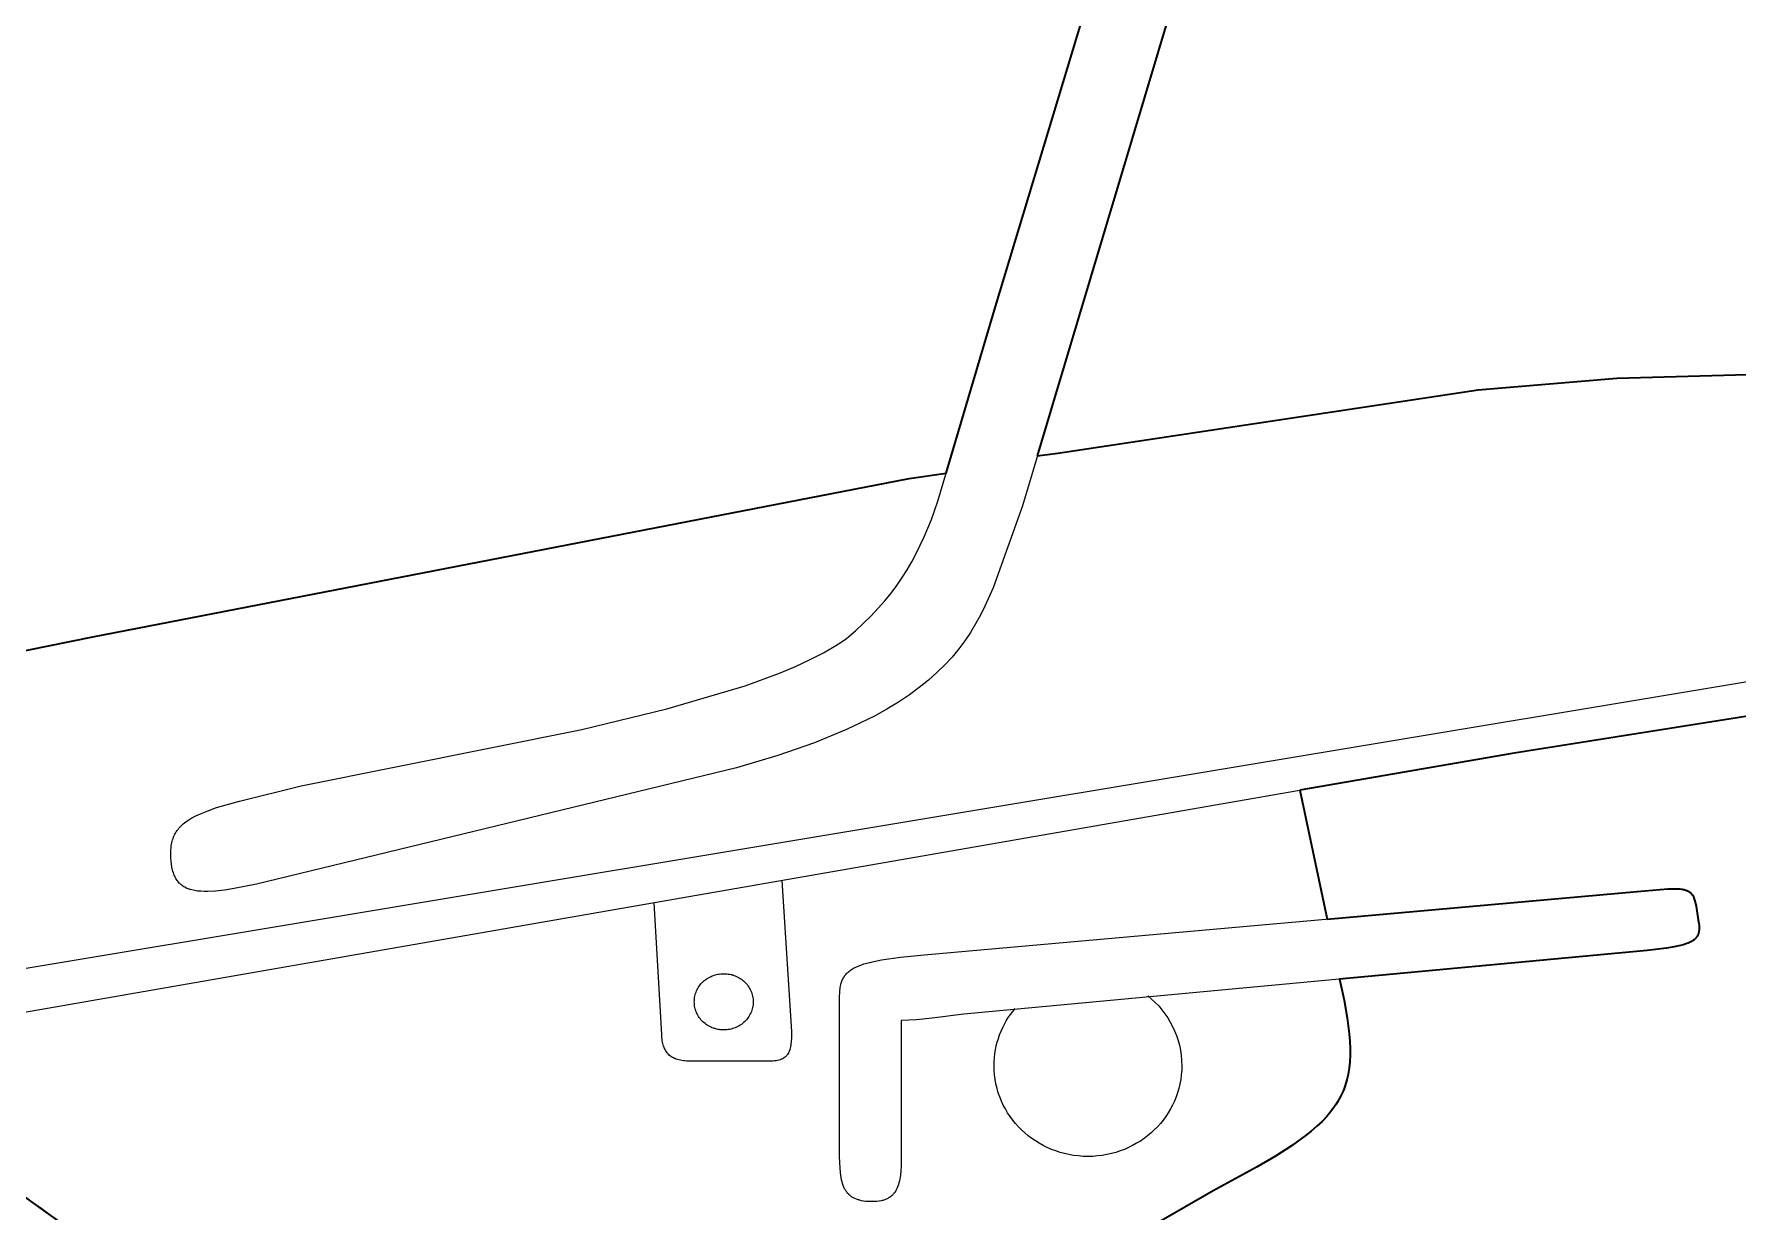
# Model space of a CAD drawing. Header units: millimetres. Extents: x 0 to 1842, y -1115 to 1018.
# Drawn here: x 1451.4 to 1664, y 362 to 509 of the extents above; entities that cross this region are included whole.
import ezdxf

# ---------------------------------------------------------------- set-up
doc = ezdxf.new("R2010")
doc.units = ezdxf.units.MM
doc.layers.add('Blocks', color=7, linetype='Continuous')
doc.layers.add('Blocks$Inner', color=7, linetype='Continuous', lineweight=25, true_color=0x007f00)
doc.layers.add('Blocks$Outline', color=7, linetype='Continuous', lineweight=35, true_color=0xff3f3f)

# ---------------------------------------------------------------- blocks, each defined once
blk = doc.blocks.new('Oxford High Office Chair Side')
at = {"layer": 'Blocks$Inner'}
for p, q in [((514.89, 456.35), (517.44, 456.72)), ((551.03, 398.56), (547.65, 414.63)), ((483.04, 403.37), (484.23, 384.54)), ((468.06, 384.16), (467.09, 400.59))]:
    blk.add_line(p, q, dxfattribs=at)
for points in [[(517.44, 456.72), (569.89, 464.61), (587.19, 466.07), (606.43, 466.59)], [(604.01, 423.95), (574.35, 419.28), (386.67, 386.58), (372.11, 384.5), (356.38, 383.08), (340.04, 382.47), (323.63, 382.82), (315.56, 383.39), (307.68, 384.26), (300.06, 385.44), (292.75, 386.95), (285.84, 388.8), (282.55, 389.86), (279.38, 391.01), (276.35, 392.27), (273.45, 393.61), (270.7, 395.06), (268.11, 396.61), (265.63, 398.27), (263.22, 400.04), (260.87, 401.92), (258.58, 403.9)], [(603.71, 428.2), (378.49, 390.67), (359.65, 389.04), (341.24, 388.44), (332.31, 388.57), (323.61, 389.02), (315.19, 389.81), (307.09, 390.95), (299.35, 392.46), (292.01, 394.37), (288.51, 395.48), (285.12, 396.69), (281.86, 398.01), (278.72, 399.45), (275.72, 400.99), (272.85, 402.65), (270.12, 404.43), (267.55, 406.33), (265.12, 408.36), (262.86, 410.51), (260.75, 412.78)], [(563.57, 619.19), (513.03, 450.12), (509.39, 439.89), (508.36, 437.6), (507.8, 436.49), (507.19, 435.4), (506.54, 434.33), (505.84, 433.29), (505.08, 432.27), (504.25, 431.26), (503.35, 430.28), (502.37, 429.32), (501.32, 428.37), (500.17, 427.44), (498.93, 426.53), (497.59, 425.63), (496.14, 424.75), (494.58, 423.89), (491.1, 422.2), (487.1, 420.56), (482.53, 418.97), (477.35, 417.42), (417.51, 402.93), (414.71, 402.36), (413.5, 402.17), (412.4, 402.05), (411.42, 402), (410.98, 402), (410.55, 402.02), (410.16, 402.05), (409.79, 402.11), (409.44, 402.19), (409.28, 402.23), (409.2, 402.25), (409.12, 402.28), (408.97, 402.33), (408.83, 402.39), (408.69, 402.46), (408.55, 402.53), (408.43, 402.6), (408.3, 402.68), (408.19, 402.77), (408.07, 402.86), (408.02, 402.9), (407.97, 402.95), (407.94, 402.98), (407.92, 403), (407.87, 403.05), (407.77, 403.16), (407.68, 403.27), (407.59, 403.39), (407.51, 403.51), (407.44, 403.63), (407.36, 403.77), (407.3, 403.9), (407.24, 404.05), (407.18, 404.2), (407.13, 404.35), (407.08, 404.51), (407.03, 404.68), (406.96, 405.02), (406.9, 405.39), (406.85, 405.79), (406.82, 406.2), (406.81, 406.65), (406.82, 407.09), (406.85, 407.5), (406.87, 407.71), (406.9, 407.9), (406.94, 408.09), (406.99, 408.28), (407.04, 408.46), (407.1, 408.63), (407.16, 408.81), (407.2, 408.89), (407.23, 408.97), (407.31, 409.14), (407.4, 409.29), (407.5, 409.45), (407.6, 409.6), (407.71, 409.75), (407.83, 409.89), (407.95, 410.03), (408.08, 410.17), (408.22, 410.3), (408.37, 410.43), (408.53, 410.56), (408.7, 410.69), (408.87, 410.81), (409.05, 410.93), (409.44, 411.17), (409.86, 411.4), (410.32, 411.62), (411.35, 412.04), (412.53, 412.46), (415.36, 413.28), (423.09, 415.19), (458.07, 422.21), (468.68, 424.78), (478.44, 427.68), (482.75, 429.26), (484.72, 430.08), (486.55, 430.93), (488.22, 431.79), (489.74, 432.68), (490.43, 433.13), (491.07, 433.59), (491.67, 434.05), (492.22, 434.52), (494.17, 436.39), (495.05, 437.34), (495.88, 438.28), (496.65, 439.23), (497.36, 440.2), (498.03, 441.17), (498.66, 442.15), (499.24, 443.15), (499.78, 444.16), (500.78, 446.25), (501.67, 448.43), (502.48, 450.72), (509.68, 475.02), (555.77, 627.74)], [(369.6, 428.2), (397.07, 433.77), (498.89, 453.55), (503.56, 454.21)], [(528.68, 388.99), (529.15, 388.58), (529.6, 388.16), (530.03, 387.71), (530.43, 387.24), (530.81, 386.75), (531.15, 386.24), (531.47, 385.71), (531.76, 385.16), (532.02, 384.6), (532.25, 384.02), (532.45, 383.42), (532.61, 382.81), (532.74, 382.19), (532.84, 381.56), (532.89, 380.92), (532.91, 380.26), (532.9, 379.68), (532.85, 379.1), (532.78, 378.54), (532.67, 377.98), (532.54, 377.43), (532.38, 376.89), (532.2, 376.37), (531.99, 375.85), (531.76, 375.35), (531.5, 374.86), (531.22, 374.39), (530.91, 373.93), (530.58, 373.48), (530.24, 373.05), (529.87, 372.64), (529.48, 372.25), (529.08, 371.87), (528.65, 371.52), (528.21, 371.18), (527.75, 370.86), (527.27, 370.57), (526.78, 370.3), (526.28, 370.05), (525.76, 369.82), (525.23, 369.62), (524.69, 369.44), (524.13, 369.29), (523.56, 369.16), (522.99, 369.06), (522.4, 368.99), (521.81, 368.94), (521.2, 368.93), (520.6, 368.94), (520.01, 368.99), (519.42, 369.06), (518.84, 369.16), (518.28, 369.29), (517.72, 369.44), (517.18, 369.62), (516.65, 369.82), (516.13, 370.05), (515.62, 370.3), (515.13, 370.57), (514.66, 370.87), (514.2, 371.18), (513.76, 371.52), (513.33, 371.87), (512.93, 372.25), (512.54, 372.64), (512.17, 373.05), (511.82, 373.48), (511.5, 373.93), (511.19, 374.39), (510.91, 374.86), (510.65, 375.35), (510.42, 375.85), (510.21, 376.37), (510.02, 376.89), (509.87, 377.43), (509.73, 377.98), (509.63, 378.54), (509.56, 379.1), (509.51, 379.68), (509.5, 380.26), (509.51, 380.77), (509.54, 381.27), (509.6, 381.76), (509.68, 382.25), (509.77, 382.73), (509.89, 383.2), (510.03, 383.67), (510.19, 384.12), (510.37, 384.57), (510.57, 385.01), (510.79, 385.44), (511.02, 385.85), (511.27, 386.26), (511.54, 386.66), (511.82, 387.04), (512.12, 387.41)], [(484.23, 384.54), (484.21, 383.68), (484.19, 383.3), (484.16, 382.94), (484.13, 382.77), (484.1, 382.6), (484.07, 382.45), (484.03, 382.3), (483.98, 382.16), (483.93, 382.02), (483.9, 381.96), (483.87, 381.89), (483.84, 381.83), (483.82, 381.8), (483.81, 381.77), (483.73, 381.66), (483.69, 381.6), (483.65, 381.55), (483.61, 381.5), (483.56, 381.45), (483.51, 381.4), (483.49, 381.38), (483.49, 381.38), (483.49, 381.38), (483.48, 381.38), (483.48, 381.38), (483.48, 381.37), (483.48, 381.37), (483.48, 381.37), (483.48, 381.37), (483.47, 381.37), (483.47, 381.37), (483.47, 381.37), (483.47, 381.36), (483.47, 381.36), (483.47, 381.36), (483.46, 381.36), (483.46, 381.36), (483.41, 381.32), (483.36, 381.27), (483.24, 381.2), (483.17, 381.16), (483.11, 381.12), (483.04, 381.09), (482.97, 381.06), (482.9, 381.03), (482.82, 381), (482.66, 380.96), (482.49, 380.91), (482.3, 380.88), (482.11, 380.85), (481.9, 380.84), (481.44, 380.82), (471.59, 380.82), (471.37, 380.82), (471.26, 380.83), (471.23, 380.83), (471.23, 380.83), (471.22, 380.83), (471.22, 380.83), (471.22, 380.83), (471.21, 380.83), (471.21, 380.83), (471.21, 380.83), (471.2, 380.83), (471.15, 380.83), (470.94, 380.85), (470.74, 380.87), (470.55, 380.9), (470.37, 380.94), (470.19, 380.98), (470.02, 381.03), (469.86, 381.08), (469.82, 381.1), (469.78, 381.11), (469.7, 381.15), (469.66, 381.16), (469.66, 381.16), (469.66, 381.17), (469.65, 381.17), (469.65, 381.17), (469.65, 381.17), (469.65, 381.17), (469.65, 381.17), (469.64, 381.17), (469.64, 381.17), (469.64, 381.17), (469.64, 381.18), (469.63, 381.18), (469.63, 381.18), (469.63, 381.18), (469.63, 381.18), (469.63, 381.18), (469.62, 381.18), (469.62, 381.18), (469.62, 381.18), (469.62, 381.18), (469.61, 381.19), (469.61, 381.19), (469.61, 381.19), (469.61, 381.19), (469.6, 381.19), (469.6, 381.19), (469.6, 381.19), (469.6, 381.19), (469.59, 381.19), (469.59, 381.2), (469.59, 381.2), (469.59, 381.2), (469.59, 381.2), (469.58, 381.2), (469.58, 381.2), (469.58, 381.2), (469.58, 381.2), (469.57, 381.2), (469.57, 381.2), (469.57, 381.21), (469.57, 381.21), (469.57, 381.21), (469.56, 381.21), (469.56, 381.21), (469.56, 381.21), (469.56, 381.21), (469.55, 381.21), (469.55, 381.22), (469.41, 381.29), (469.28, 381.37), (469.15, 381.46), (469.03, 381.55), (468.92, 381.66), (468.86, 381.71), (468.86, 381.71), (468.86, 381.71), (468.86, 381.71), (468.86, 381.72), (468.85, 381.72), (468.85, 381.72), (468.85, 381.73), (468.84, 381.73), (468.84, 381.73), (468.84, 381.73), (468.84, 381.73), (468.84, 381.74), (468.83, 381.75), (468.81, 381.76), (468.76, 381.82), (468.71, 381.88), (468.62, 382), (468.54, 382.13), (468.46, 382.26), (468.39, 382.4), (468.33, 382.55), (468.27, 382.7), (468.22, 382.86), (468.18, 383.03), (468.14, 383.2), (468.11, 383.38), (468.09, 383.57), (468.07, 383.76), (468.06, 384.16)]]:
    blk.add_lwpolyline(points, dxfattribs=at)
for points in [[(490.23, 388.99), (490.24, 389.3), (490.26, 389.61), (490.29, 389.9), (490.31, 390.03), (490.33, 390.17), (490.39, 390.43), (490.42, 390.56), (490.46, 390.68), (490.5, 390.8), (490.55, 390.92), (490.6, 391.03), (490.66, 391.14), (490.72, 391.25), (490.75, 391.3), (490.75, 391.31), (490.76, 391.31), (490.76, 391.31), (490.76, 391.31), (490.77, 391.33), (490.78, 391.34), (490.78, 391.34), (490.78, 391.35), (490.78, 391.35), (490.78, 391.35), (490.82, 391.41), (490.85, 391.46), (490.93, 391.56), (491.01, 391.65), (491.09, 391.75), (491.18, 391.84), (491.28, 391.93), (491.38, 392.01), (491.49, 392.1), (491.6, 392.18), (491.71, 392.26), (491.84, 392.34), (491.97, 392.41), (492.25, 392.56), (492.55, 392.69), (492.88, 392.82), (493.24, 392.95), (493.62, 393.06), (494.48, 393.28), (495.46, 393.47), (497.82, 393.81), (500.76, 394.11), (589.71, 401.99), (593.52, 402.31), (594.19, 402.33), (594.76, 402.33), (595.02, 402.31), (595.25, 402.29), (595.3, 402.28), (595.31, 402.28), (595.31, 402.28), (595.31, 402.28), (595.32, 402.28), (595.32, 402.28), (595.32, 402.28), (595.33, 402.28), (595.33, 402.28), (595.33, 402.28), (595.34, 402.28), (595.34, 402.28), (595.35, 402.27), (595.35, 402.27), (595.35, 402.27), (595.36, 402.27), (595.36, 402.27), (595.41, 402.26), (595.46, 402.25), (595.51, 402.24), (595.56, 402.23), (595.66, 402.21), (595.75, 402.18), (595.75, 402.18), (595.75, 402.18), (595.76, 402.18), (595.76, 402.18), (595.76, 402.18), (595.76, 402.18), (595.77, 402.18), (595.77, 402.18), (595.77, 402.17), (595.78, 402.17), (595.78, 402.17), (595.78, 402.17), (595.79, 402.17), (595.79, 402.17), (595.79, 402.17), (595.83, 402.15), (595.92, 402.12), (596, 402.08), (596.07, 402.05), (596.11, 402.03), (596.14, 402), (596.21, 401.96), (596.27, 401.91), (596.33, 401.86), (596.36, 401.83), (596.36, 401.83), (596.37, 401.83), (596.37, 401.83), (596.37, 401.83), (596.37, 401.82), (596.37, 401.82), (596.38, 401.82), (596.38, 401.82), (596.38, 401.82), (596.38, 401.82), (596.38, 401.81), (596.38, 401.81), (596.39, 401.81), (596.39, 401.81), (596.39, 401.81), (596.39, 401.81), (596.45, 401.75), (596.46, 401.73), (596.46, 401.73), (596.46, 401.73), (596.46, 401.73), (596.47, 401.72), (596.47, 401.72), (596.47, 401.72), (596.47, 401.72), (596.47, 401.72), (596.5, 401.68), (596.55, 401.62), (596.59, 401.55), (596.62, 401.51), (596.64, 401.48), (596.68, 401.4), (596.72, 401.32), (596.76, 401.23), (596.83, 401.05), (596.89, 400.85), (596.95, 400.64), (597.05, 400.15), (597.14, 399.59), (597.33, 398.48), (597.39, 398), (597.42, 397.77), (597.43, 397.56), (597.43, 397.35), (597.43, 397.25), (597.42, 397.16), (597.41, 397.07), (597.4, 396.97), (597.4, 396.97), (597.4, 396.97), (597.4, 396.97), (597.4, 396.96), (597.4, 396.96), (597.4, 396.96), (597.4, 396.96), (597.4, 396.95), (597.4, 396.95), (597.4, 396.95), (597.4, 396.94), (597.39, 396.94), (597.39, 396.94), (597.39, 396.94), (597.39, 396.93), (597.39, 396.93), (597.38, 396.89), (597.37, 396.84), (597.36, 396.8), (597.35, 396.76), (597.34, 396.71), (597.34, 396.71), (597.33, 396.71), (597.33, 396.71), (597.33, 396.7), (597.33, 396.7), (597.33, 396.7), (597.33, 396.7), (597.33, 396.69), (597.32, 396.67), (597.32, 396.66), (597.32, 396.66), (597.32, 396.66), (597.32, 396.65), (597.31, 396.65), (597.31, 396.65), (597.31, 396.65), (597.31, 396.64), (597.31, 396.64), (597.31, 396.63), (597.29, 396.59), (597.27, 396.55), (597.23, 396.47), (597.21, 396.43), (597.21, 396.43), (597.21, 396.43), (597.21, 396.43), (597.2, 396.43), (597.2, 396.42), (597.2, 396.42), (597.2, 396.42), (597.2, 396.41), (597.2, 396.41), (597.19, 396.41), (597.19, 396.41), (597.19, 396.4), (597.19, 396.4), (597.19, 396.4), (597.19, 396.4), (597.14, 396.32), (597.12, 396.3), (597.12, 396.3), (597.11, 396.29), (597.11, 396.29), (597.11, 396.29), (597.11, 396.29), (597.08, 396.25), (597.05, 396.21), (597.02, 396.18), (596.95, 396.11), (596.88, 396.04), (596.8, 395.98), (596.72, 395.91), (596.62, 395.85), (596.53, 395.79), (596.42, 395.73), (596.31, 395.68), (596.06, 395.57), (595.78, 395.46), (595.47, 395.36), (595.12, 395.27), (594.32, 395.09), (593.37, 394.93), (590.95, 394.63), (505.72, 386.7), (501.78, 386.19), (499.81, 386), (497.92, 385.9), (497.92, 368.93), (497.89, 367.71), (497.86, 367.15), (497.81, 366.61), (497.73, 366.11), (497.68, 365.88), (497.63, 365.65), (497.57, 365.43), (497.49, 365.22), (497.42, 365.02), (497.33, 364.83), (497.28, 364.74), (497.23, 364.66), (497.12, 364.49), (497.06, 364.41), (497, 364.33), (496.94, 364.25), (496.87, 364.18), (496.81, 364.11), (496.73, 364.04), (496.66, 363.98), (496.62, 363.95), (496.58, 363.92), (496.54, 363.89), (496.52, 363.87), (496.51, 363.86), (496.51, 363.86), (496.51, 363.86), (496.51, 363.86), (496.5, 363.86), (496.42, 363.8), (496.33, 363.75), (496.24, 363.7), (496.15, 363.65), (496.05, 363.6), (495.95, 363.56), (495.85, 363.52), (495.74, 363.49), (495.63, 363.45), (495.52, 363.42), (495.4, 363.4), (495.15, 363.35), (494.89, 363.32), (494.62, 363.3), (494.32, 363.29), (494.03, 363.3), (493.88, 363.3), (493.75, 363.31), (493.48, 363.33), (493.22, 363.37), (492.98, 363.41), (492.75, 363.46), (492.64, 363.49), (492.63, 363.49), (492.63, 363.49), (492.63, 363.49), (492.62, 363.49), (492.62, 363.49), (492.62, 363.49), (492.61, 363.5), (492.61, 363.5), (492.61, 363.5), (492.6, 363.5), (492.6, 363.5), (492.6, 363.5), (492.59, 363.5), (492.59, 363.5), (492.59, 363.5), (492.58, 363.5), (492.53, 363.52), (492.32, 363.59), (492.13, 363.67), (491.95, 363.77), (491.77, 363.87), (491.61, 363.98), (491.57, 364.01), (491.54, 364.04), (491.46, 364.11), (491.43, 364.14), (491.39, 364.18), (491.36, 364.21), (491.32, 364.25), (491.25, 364.32), (491.25, 364.32), (491.25, 364.32), (491.25, 364.33), (491.25, 364.33), (491.24, 364.33), (491.24, 364.33), (491.24, 364.34), (491.24, 364.34), (491.24, 364.34), (491.23, 364.34), (491.23, 364.34), (491.23, 364.35), (491.23, 364.35), (491.23, 364.35), (491.22, 364.35), (491.22, 364.36), (491.19, 364.4), (491.07, 364.56), (491.01, 364.64), (490.96, 364.73), (490.91, 364.82), (490.86, 364.91), (490.76, 365.11), (490.68, 365.32), (490.6, 365.55), (490.53, 365.78), (490.47, 366.03), (490.42, 366.3), (490.33, 366.87), (490.28, 367.5), (490.24, 368.18), (490.23, 368.93)], [(479.46, 388.23), (479.45, 388.05), (479.44, 387.96), (479.44, 387.87), (479.43, 387.78), (479.41, 387.7), (479.38, 387.52), (479.34, 387.35), (479.29, 387.19), (479.23, 387.02), (479.17, 386.86), (479.09, 386.71), (479.01, 386.56), (478.92, 386.41), (478.83, 386.27), (478.73, 386.13), (478.62, 386), (478.5, 385.87), (478.38, 385.75), (478.25, 385.63), (478.12, 385.52), (477.98, 385.42), (477.83, 385.32), (477.69, 385.23), (477.53, 385.15), (477.37, 385.07), (477.21, 385), (477.04, 384.94), (476.87, 384.88), (476.7, 384.83), (476.52, 384.79), (476.34, 384.76), (476.16, 384.74), (475.97, 384.73), (475.78, 384.72), (475.59, 384.73), (475.5, 384.73), (475.4, 384.74), (475.31, 384.75), (475.22, 384.76), (475.04, 384.79), (474.86, 384.83), (474.69, 384.88), (474.6, 384.91), (474.52, 384.94), (474.35, 385), (474.31, 385.01), (474.3, 385.02), (474.3, 385.02), (474.3, 385.02), (474.3, 385.02), (474.29, 385.02), (474.29, 385.02), (474.29, 385.02), (474.29, 385.02), (474.28, 385.02), (474.28, 385.03), (474.28, 385.03), (474.28, 385.03), (474.27, 385.03), (474.27, 385.03), (474.27, 385.03), (474.27, 385.03), (474.19, 385.07), (474.03, 385.15), (473.87, 385.23), (473.72, 385.32), (473.58, 385.42), (473.44, 385.52), (473.31, 385.63), (473.18, 385.75), (473.06, 385.87), (472.94, 386), (472.83, 386.13), (472.73, 386.27), (472.64, 386.41), (472.55, 386.56), (472.47, 386.71), (472.39, 386.86), (472.33, 387.02), (472.27, 387.19), (472.24, 387.27), (472.22, 387.35), (472.18, 387.52), (472.15, 387.7), (472.12, 387.87), (472.11, 388.05), (472.1, 388.23), (472.11, 388.41), (472.12, 388.59), (472.13, 388.68), (472.15, 388.76), (472.18, 388.94), (472.22, 389.11), (472.27, 389.27), (472.33, 389.44), (472.39, 389.6), (472.43, 389.67), (472.47, 389.75), (472.55, 389.9), (472.64, 390.05), (472.73, 390.19), (472.83, 390.33), (472.94, 390.46), (473.06, 390.59), (473.18, 390.71), (473.24, 390.77), (473.31, 390.83), (473.44, 390.94), (473.58, 391.04), (473.72, 391.14), (473.87, 391.23), (474.03, 391.32), (474.19, 391.39), (474.35, 391.46), (474.52, 391.53), (474.69, 391.58), (474.86, 391.63), (475.04, 391.67), (475.22, 391.7), (475.4, 391.72), (475.59, 391.73), (475.78, 391.74), (475.87, 391.74), (475.97, 391.73), (476.06, 391.73), (476.11, 391.72), (476.16, 391.72), (476.34, 391.7), (476.52, 391.67), (476.7, 391.63), (476.74, 391.62), (476.79, 391.61), (476.79, 391.61), (476.79, 391.6), (476.79, 391.6), (476.8, 391.6), (476.8, 391.6), (476.8, 391.6), (476.8, 391.6), (476.81, 391.6), (476.81, 391.6), (476.81, 391.6), (476.82, 391.6), (476.82, 391.6), (476.82, 391.6), (476.82, 391.59), (476.83, 391.59), (476.83, 391.59), (476.83, 391.59), (476.83, 391.59), (476.84, 391.59), (476.84, 391.59), (476.84, 391.59), (476.85, 391.59), (476.85, 391.59), (476.85, 391.59), (476.85, 391.59), (476.86, 391.59), (476.86, 391.58), (476.86, 391.58), (476.86, 391.58), (476.87, 391.58), (476.87, 391.58), (476.87, 391.58), (476.92, 391.57), (476.92, 391.57), (476.92, 391.57), (476.92, 391.57), (476.93, 391.56), (476.93, 391.56), (476.93, 391.56), (476.93, 391.56), (476.94, 391.56), (476.94, 391.56), (476.94, 391.56), (476.95, 391.56), (476.95, 391.56), (476.95, 391.56), (476.95, 391.56), (476.96, 391.55), (476.96, 391.55), (476.96, 391.55), (476.96, 391.55), (476.97, 391.55), (476.97, 391.55), (476.97, 391.55), (476.97, 391.55), (476.98, 391.55), (476.98, 391.55), (476.98, 391.55), (476.98, 391.55), (476.99, 391.54), (476.99, 391.54), (476.99, 391.54), (477, 391.54), (477, 391.54), (477, 391.54), (477, 391.54), (477.01, 391.54), (477.01, 391.54), (477.01, 391.54), (477.01, 391.54), (477.02, 391.53), (477.02, 391.53), (477.02, 391.53), (477.02, 391.53), (477.03, 391.53), (477.03, 391.53), (477.03, 391.53), (477.04, 391.53), (477.04, 391.53), (477.04, 391.53), (477.04, 391.53), (477.21, 391.46), (477.37, 391.39), (477.53, 391.31), (477.69, 391.23), (477.83, 391.14), (477.98, 391.04), (478.12, 390.94), (478.25, 390.83), (478.38, 390.71), (478.5, 390.59), (478.62, 390.46), (478.73, 390.33), (478.83, 390.19), (478.92, 390.05), (479.01, 389.9), (479.09, 389.75), (479.17, 389.6), (479.23, 389.44), (479.29, 389.27), (479.34, 389.11), (479.38, 388.94), (479.41, 388.76), (479.44, 388.59), (479.45, 388.41)]]:
    blk.add_lwpolyline(points, close=True, dxfattribs=at)
for points in [[(552.56, 391.17), (553.17, 388.44)], [(553.17, 388.44), (553.53, 386.24)], [(553.53, 386.24), (553.77, 384.25)], [(553.77, 384.25), (553.85, 383.31)], [(553.85, 383.31), (553.89, 382.42)], [(553.85, 380.75), (553.77, 379.97)], [(553.89, 381.57), (553.85, 380.75)], [(553.89, 382.42), (553.89, 381.57)], [(553.49, 378.48), (553.28, 377.78)], [(553.58, 378.84), (553.49, 378.48)], [(553.65, 379.21), (553.58, 378.84)], [(553.77, 379.97), (553.65, 379.21)], [(552.72, 376.43), (552.55, 376.11)], [(552.88, 376.76), (552.72, 376.43)], [(553.03, 377.1), (552.88, 376.76)], [(553.16, 377.43), (553.03, 377.1)], [(553.28, 377.78), (553.16, 377.43)], [(551.49, 374.53), (550.98, 373.92)], [(551.96, 375.15), (551.49, 374.53)], [(552.17, 375.47), (551.96, 375.15)], [(552.37, 375.79), (552.17, 375.47)], [(552.55, 376.11), (552.37, 375.79)], [(549.06, 372.1), (548.3, 371.49)], [(549.76, 372.7), (549.06, 372.1)], [(550.4, 373.31), (549.76, 372.7)], [(550.98, 373.92), (550.4, 373.31)], [(546.58, 370.25), (544.59, 368.97)], [(548.3, 371.49), (546.58, 370.25)], [(402.7, 353.82), (381.09, 369.26)], [(544.59, 368.97), (542.3, 367.63)], [(542.3, 367.63), (536.81, 364.66)], [(536.81, 364.66), (469.17, 325.64)]]:
    blk.add_open_spline(points, degree=1, dxfattribs=at)
at = {"layer": 'Blocks$Outline'}
for points in [[(509.68, 475.02), (555.77, 627.74)], [(563.57, 619.19), (514.89, 456.35)], [(369.6, 428.2), (397.07, 433.77), (498.89, 453.55), (503.51, 454.2)], [(503.51, 454.2), (509.68, 475.02)], [(514.89, 456.35), (517.44, 456.72), (569.89, 464.61), (587.19, 466.07), (606.43, 466.59)], [(604.01, 423.95), (574.35, 419.28), (547.65, 414.63)], [(547.65, 414.63), (551.03, 398.56)], [(551.03, 398.56), (589.71, 401.99), (593.52, 402.31), (594.19, 402.33), (594.76, 402.33), (595.02, 402.31), (595.25, 402.29), (595.3, 402.28), (595.31, 402.28), (595.31, 402.28), (595.31, 402.28), (595.32, 402.28), (595.32, 402.28), (595.32, 402.28), (595.33, 402.28), (595.33, 402.28), (595.33, 402.28), (595.34, 402.28), (595.34, 402.28), (595.35, 402.27), (595.35, 402.27), (595.35, 402.27), (595.36, 402.27), (595.36, 402.27), (595.41, 402.26), (595.46, 402.25), (595.51, 402.24), (595.56, 402.23), (595.66, 402.21), (595.75, 402.18), (595.75, 402.18), (595.75, 402.18), (595.76, 402.18), (595.76, 402.18), (595.76, 402.18), (595.76, 402.18), (595.77, 402.18), (595.77, 402.18), (595.77, 402.17), (595.78, 402.17), (595.78, 402.17), (595.78, 402.17), (595.79, 402.17), (595.79, 402.17), (595.79, 402.17), (595.83, 402.15), (595.92, 402.12), (596, 402.08), (596.07, 402.05), (596.11, 402.03), (596.14, 402), (596.21, 401.96), (596.27, 401.91), (596.33, 401.86), (596.36, 401.83), (596.36, 401.83), (596.37, 401.83), (596.37, 401.83), (596.37, 401.83), (596.37, 401.82), (596.37, 401.82), (596.38, 401.82), (596.38, 401.82), (596.38, 401.82), (596.38, 401.82), (596.38, 401.81), (596.38, 401.81), (596.39, 401.81), (596.39, 401.81), (596.39, 401.81), (596.39, 401.81), (596.45, 401.75), (596.46, 401.73), (596.46, 401.73), (596.46, 401.73), (596.46, 401.73), (596.47, 401.72), (596.47, 401.72), (596.47, 401.72), (596.47, 401.72), (596.47, 401.72), (596.5, 401.68), (596.55, 401.62), (596.59, 401.55), (596.62, 401.51), (596.64, 401.48), (596.68, 401.4), (596.72, 401.32), (596.76, 401.23), (596.83, 401.05), (596.89, 400.85), (596.95, 400.64), (597.05, 400.15), (597.14, 399.59), (597.33, 398.48), (597.39, 398), (597.42, 397.77), (597.43, 397.56), (597.43, 397.35), (597.43, 397.25), (597.42, 397.16), (597.41, 397.07), (597.4, 396.97), (597.4, 396.97), (597.4, 396.97), (597.4, 396.97), (597.4, 396.96), (597.4, 396.96), (597.4, 396.96), (597.4, 396.96), (597.4, 396.95), (597.4, 396.95), (597.4, 396.95), (597.4, 396.94), (597.39, 396.94), (597.39, 396.94), (597.39, 396.94), (597.39, 396.93), (597.39, 396.93), (597.38, 396.89), (597.37, 396.84), (597.36, 396.8), (597.35, 396.76), (597.34, 396.71), (597.34, 396.71), (597.33, 396.71), (597.33, 396.71), (597.33, 396.7), (597.33, 396.7), (597.33, 396.7), (597.33, 396.7), (597.33, 396.69), (597.32, 396.67), (597.32, 396.66), (597.32, 396.66), (597.32, 396.66), (597.32, 396.65), (597.31, 396.65), (597.31, 396.65), (597.31, 396.65), (597.31, 396.64), (597.31, 396.64), (597.31, 396.63), (597.29, 396.59), (597.27, 396.55), (597.23, 396.47), (597.21, 396.43), (597.21, 396.43), (597.21, 396.43), (597.21, 396.43), (597.2, 396.43), (597.2, 396.42), (597.2, 396.42), (597.2, 396.42), (597.2, 396.41), (597.2, 396.41), (597.19, 396.41), (597.19, 396.41), (597.19, 396.4), (597.19, 396.4), (597.19, 396.4), (597.19, 396.4), (597.14, 396.32), (597.12, 396.3), (597.12, 396.3), (597.11, 396.29), (597.11, 396.29), (597.11, 396.29), (597.11, 396.29), (597.08, 396.25), (597.05, 396.21), (597.02, 396.18), (596.95, 396.11), (596.88, 396.04), (596.8, 395.98), (596.72, 395.91), (596.62, 395.85), (596.53, 395.79), (596.42, 395.73), (596.31, 395.68), (596.06, 395.57), (595.78, 395.46), (595.47, 395.36), (595.12, 395.27), (594.32, 395.09), (593.37, 394.93), (590.95, 394.63), (552.59, 391.06)], [(552.59, 391.06), (553.17, 388.44), (553.53, 386.24), (553.77, 384.25), (553.85, 383.31), (553.89, 382.42), (553.89, 381.57), (553.85, 380.75), (553.77, 379.97), (553.65, 379.21), (553.58, 378.84), (553.49, 378.48), (553.28, 377.78), (553.16, 377.43), (553.03, 377.1), (552.88, 376.76), (552.72, 376.43), (552.55, 376.11), (552.37, 375.79), (552.17, 375.47), (551.96, 375.15), (551.49, 374.53), (550.98, 373.92), (550.4, 373.31), (549.76, 372.7), (549.06, 372.1), (548.3, 371.49), (546.58, 370.25), (544.59, 368.97), (542.3, 367.63), (536.81, 364.66), (469.17, 325.64)], [(393.17, 360.62), (381.09, 369.26), (370.15, 377.18), (362.01, 383.59)]]:
    blk.add_lwpolyline(points, dxfattribs=at)

msp = doc.modelspace()

# ---------------------------------------------------------------- block references
at = {"layer": 'Blocks'}
msp.add_blockref('Oxford High Office Chair Side', (1061.69, 0), dxfattribs=at)

doc.saveas('drawing.dxf')
